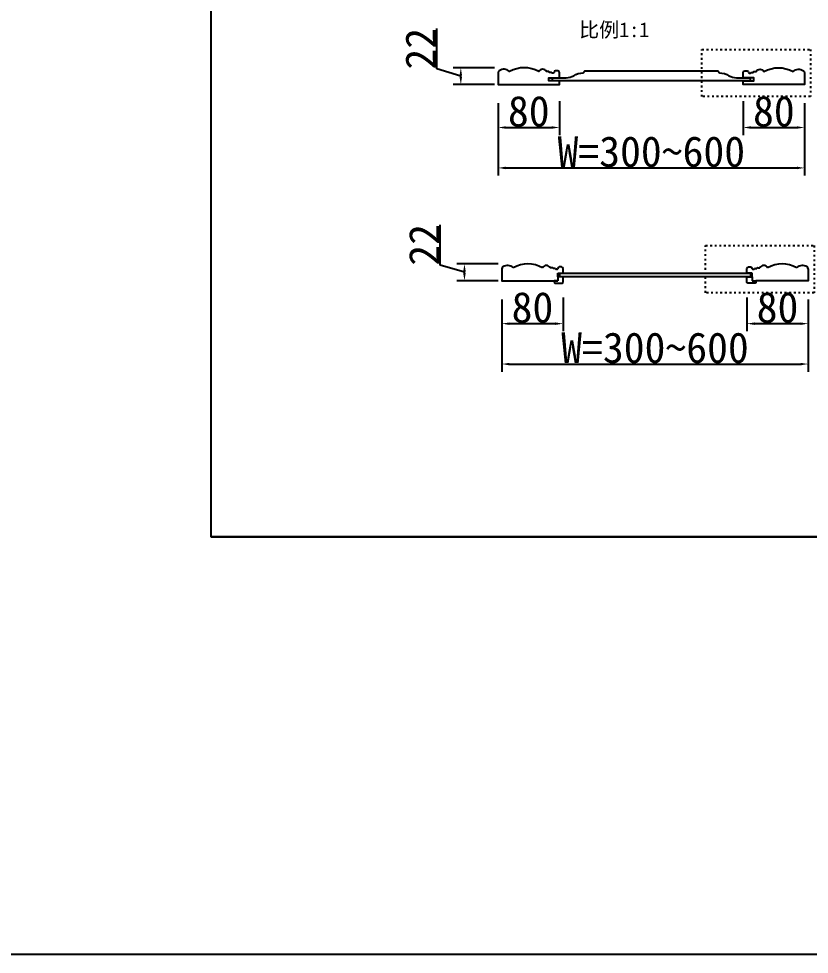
# Model space of a CAD drawing. Header units: millimetres. Extents: x 85186 to 129000, y -77269 to -36327.
# Drawn here: x 96507 to 97539, y -61167 to -59946 of the extents above; entities that cross this region are included whole.
import ezdxf

# ---------------------------------------------------------------- set-up
doc = ezdxf.new("R2010")
doc.units = ezdxf.units.MM
doc.linetypes.add('100', pattern=[30, 12, -18])
doc.layers.add('粗实线', color=7, linetype='Continuous')
doc.styles.add('KLF-1_宋体', font='SimSun.ttf')
doc.styles.get("Standard").update_dxf_attribs({"font": 'SimSun.ttf'})
doc.dimstyles.new('客来福标注小', dxfattribs={"dimscale": 20, "dimtxt": 2, "dimasz": 0.5, "dimexe": 0.5, "dimexo": 0, "dimgap": 0.05, "dimtad": 1, "dimdec": 0, "dimzin": 0, "dimdsep": 46, "dimtxsty": 'Standard', "dimcen": 0, "dimclrd": 256, "dimclre": 256, "dimclrt": 256, "dimadec": 0, "dimazin": 0, "dimtfac": 1, "dimtdec": 0, "dimtofl": 0, "dimtmove": 1, "dimatfit": 3, "dimfxl": 2.2, "dimfxlon": 1, "dimtolj": 1, "dimtzin": 0, "dimarcsym": 0})

# ---------------------------------------------------------------- blocks, each defined once
blk = doc.blocks.new('*D3107')
at = {"lineweight": -2, "transparency": 16777216}
for p, q in [((97052.8, -60011.9), (97052.8, -59959.1)), ((97084.3, -60021.3), (97052.8, -60011.9)), ((97128.3, -60010.3), (97074.3, -60010.3)), ((97084.3, -60022.3), (97084.3, -60020.3)), ((97128.3, -60032.3), (97074.3, -60032.3))]:
    blk.add_line(p, q, dxfattribs=at)
at = {"transparency": 16777216}
for points in [[(97082.6, -60020.3), (97085.9, -60020.3), (97084.3, -60010.3)], [(97082.6, -60022.3), (97085.9, -60022.3), (97084.3, -60032.3)]]:
    blk.add_solid(points, dxfattribs=at)
at = {"layer": 'Defpoints', "color": 0, "transparency": 16777216}
for p in [(97084.3, -60010.3), (97167, -60010.3), (97167, -60032.3)]:
    blk.add_point(p, dxfattribs=at)
at = {"transparency": 16777216, "insert": (97031.8, -59985.5), "char_height": 40, "attachment_point": 5, "rotation": 90, "style": 'KLF-1_宋体'}
blk.add_mtext('\\A1;22', dxfattribs=at)
blk = doc.blocks.new('*D3108')
at = {"lineweight": -2, "transparency": 16777216}
for p, q in [((97133, -60056.6), (97133, -60098.3)), ((97213, -60054.1), (97213, -60098.3)), ((97143, -60088.3), (97203, -60088.3))]:
    blk.add_line(p, q, dxfattribs=at)
at = {"transparency": 16777216}
for points in [[(97143, -60086.6), (97143, -60089.9), (97133, -60088.3)], [(97203, -60086.6), (97203, -60089.9), (97213, -60088.3)]]:
    blk.add_solid(points, dxfattribs=at)
at = {"layer": 'Defpoints', "color": 0, "transparency": 16777216}
for p in [(97133, -60056.6), (97213, -60054.1), (97213, -60088.3)]:
    blk.add_point(p, dxfattribs=at)
at = {"transparency": 16777216, "insert": (97173, -60067.3), "char_height": 40, "attachment_point": 5, "style": 'KLF-1_宋体'}
blk.add_mtext('\\A1;80', dxfattribs=at)
blk = doc.blocks.new('*D3109')
at = {"lineweight": -2, "transparency": 16777216}
for p, q in [((97453, -60054.1), (97453, -60098.3)), ((97533, -60056.6), (97533, -60098.3)), ((97463, -60088.3), (97523, -60088.3))]:
    blk.add_line(p, q, dxfattribs=at)
at = {"transparency": 16777216}
for points in [[(97463, -60086.6), (97463, -60089.9), (97453, -60088.3)], [(97523, -60086.6), (97523, -60089.9), (97533, -60088.3)]]:
    blk.add_solid(points, dxfattribs=at)
at = {"layer": 'Defpoints', "color": 0, "transparency": 16777216}
for p in [(97453, -60054.1), (97533, -60056.6), (97533, -60088.3)]:
    blk.add_point(p, dxfattribs=at)
at = {"transparency": 16777216, "insert": (97493, -60067.3), "char_height": 40, "attachment_point": 5, "style": 'KLF-1_宋体'}
blk.add_mtext('\\A1;80', dxfattribs=at)
blk = doc.blocks.new('*D3110')
at = {"lineweight": -2, "transparency": 16777216}
for p, q in [((97133, -60097), (97133, -60151)), ((97533, -60097), (97533, -60151)), ((97143, -60141), (97523, -60141))]:
    blk.add_line(p, q, dxfattribs=at)
at = {"transparency": 16777216}
for points in [[(97143, -60139.3), (97143, -60142.7), (97133, -60141)], [(97523, -60139.3), (97523, -60142.7), (97533, -60141)]]:
    blk.add_solid(points, dxfattribs=at)
at = {"layer": 'Defpoints', "color": 0, "transparency": 16777216}
for p in [(97133, -60071.5), (97533, -60071.5), (97533, -60141)]:
    blk.add_point(p, dxfattribs=at)
at = {"transparency": 16777216, "insert": (97333, -60120), "char_height": 40, "attachment_point": 5, "style": 'KLF-1_宋体'}
blk.add_mtext('\\A1;W=300~600', dxfattribs=at)
blk = doc.blocks.new('*D3127')
at = {"lineweight": -2, "transparency": 16777216}
for p, q in [((97057.5, -60267.8), (97057.5, -60215.1)), ((97089, -60277.2), (97057.5, -60267.8)), ((97133, -60266.2), (97079, -60266.2)), ((97089, -60278.2), (97089, -60276.2)), ((97133, -60288.2), (97079, -60288.2))]:
    blk.add_line(p, q, dxfattribs=at)
at = {"transparency": 16777216}
for points in [[(97087.4, -60276.2), (97090.7, -60276.2), (97089, -60266.2)], [(97087.4, -60278.2), (97090.7, -60278.2), (97089, -60288.2)]]:
    blk.add_solid(points, dxfattribs=at)
at = {"layer": 'Defpoints', "color": 0, "transparency": 16777216}
for p in [(97089, -60266.2), (97171.8, -60266.2), (97171.8, -60288.2)]:
    blk.add_point(p, dxfattribs=at)
at = {"transparency": 16777216, "insert": (97036.5, -60241.4), "char_height": 40, "attachment_point": 5, "rotation": 90, "style": 'KLF-1_宋体'}
blk.add_mtext('\\A1;22', dxfattribs=at)
blk = doc.blocks.new('*D3128')
at = {"lineweight": -2, "transparency": 16777216}
for p, q in [((97137.8, -60312.5), (97137.8, -60354.2)), ((97217.8, -60310), (97217.8, -60354.2)), ((97147.8, -60344.2), (97207.8, -60344.2))]:
    blk.add_line(p, q, dxfattribs=at)
at = {"transparency": 16777216}
for points in [[(97147.8, -60342.6), (97147.8, -60345.9), (97137.8, -60344.2)], [(97207.8, -60342.6), (97207.8, -60345.9), (97217.8, -60344.2)]]:
    blk.add_solid(points, dxfattribs=at)
at = {"layer": 'Defpoints', "color": 0, "transparency": 16777216}
for p in [(97137.8, -60312.5), (97217.8, -60310), (97217.8, -60344.2)]:
    blk.add_point(p, dxfattribs=at)
at = {"transparency": 16777216, "insert": (97177.8, -60323.2), "char_height": 40, "attachment_point": 5, "style": 'KLF-1_宋体'}
blk.add_mtext('\\A1;80', dxfattribs=at)
blk = doc.blocks.new('*D3129')
at = {"lineweight": -2, "transparency": 16777216}
for p, q in [((97457.8, -60310), (97457.8, -60354.2)), ((97537.8, -60312.5), (97537.8, -60354.2)), ((97467.8, -60344.2), (97527.8, -60344.2))]:
    blk.add_line(p, q, dxfattribs=at)
at = {"transparency": 16777216}
for points in [[(97467.8, -60342.6), (97467.8, -60345.9), (97457.8, -60344.2)], [(97527.8, -60342.6), (97527.8, -60345.9), (97537.8, -60344.2)]]:
    blk.add_solid(points, dxfattribs=at)
at = {"layer": 'Defpoints', "color": 0, "transparency": 16777216}
for p in [(97457.8, -60310), (97537.8, -60312.5), (97537.8, -60344.2)]:
    blk.add_point(p, dxfattribs=at)
at = {"transparency": 16777216, "insert": (97497.8, -60323.2), "char_height": 40, "attachment_point": 5, "style": 'KLF-1_宋体'}
blk.add_mtext('\\A1;80', dxfattribs=at)
blk = doc.blocks.new('*D3130')
at = {"lineweight": -2, "transparency": 16777216}
for p, q in [((97137.8, -60352.9), (97137.8, -60406.9)), ((97537.8, -60352.9), (97537.8, -60406.9)), ((97147.8, -60396.9), (97527.8, -60396.9))]:
    blk.add_line(p, q, dxfattribs=at)
at = {"transparency": 16777216}
for points in [[(97147.8, -60395.3), (97147.8, -60398.6), (97137.8, -60396.9)], [(97527.8, -60395.3), (97527.8, -60398.6), (97537.8, -60396.9)]]:
    blk.add_solid(points, dxfattribs=at)
at = {"layer": 'Defpoints', "color": 0, "transparency": 16777216}
for p in [(97137.8, -60327.4), (97537.8, -60327.4), (97537.8, -60396.9)]:
    blk.add_point(p, dxfattribs=at)
at = {"transparency": 16777216, "insert": (97337.8, -60375.9), "char_height": 40, "attachment_point": 5, "style": 'KLF-1_宋体'}
blk.add_mtext('\\A1;W=300~600', dxfattribs=at)
blk = doc.blocks.new('sdd')
for p, q in [((120465.9, 51557.2), (120459.2, 51557.2)), ((120459.2, 51557.2), (120459.2, 51552.1)), ((120465.9, 51550.1), (120465.9, 51557.2))]:
    blk.add_line(p, q)
at = {"color": 0}
for p, q in [((120459.2, 51552.1), (120454.2, 51552.1)), ((120454.2, 51552.1), (120454.2, 51550.1)), ((120455.2, 51549.1), (120464.9, 51549.1))]:
    blk.add_line(p, q, dxfattribs=at)
for centre, start, end in [((120455.2, 51550.1), 180, 270), ((120464.9, 51550.1), 270, 0)]:
    blk.add_arc(centre, 1, start, end, dxfattribs=at)

msp = doc.modelspace()

# ---------------------------------------------------------------- linework, layer by layer
for p, q in [((97215.825, -60270.242), (97212.825, -60270.242)), ((97459.825, -60270.242), (97462.825, -60270.242)), ((97137.825, -60272.655), (97137.825, -60288.242)), ((97203.825, -60271.242), (97200.825, -60271.242)), ((97207.093, -60272.242), (97204.825, -60272.242)), ((97204.825, -60272.242), (97204.825, -60272.242)), ((97209.825, -60273.242), (97208.825, -60273.242)), ((97211.086, -60283.191), (97211.086, -60278.242)), ((97211.086, -60283.242), (97211.086, -60278.242)), ((97211.086, -60278.242), (97217.825, -60278.242)), ((97217.825, -60278.242), (97217.825, -60272.242)), ((97457.825, -60278.242), (97457.825, -60272.242)), ((97464.564, -60278.242), (97457.825, -60278.242)), ((97464.564, -60283.191), (97464.564, -60278.242)), ((97464.564, -60283.242), (97464.564, -60278.242)), ((97465.825, -60273.242), (97466.825, -60273.242)), ((97468.557, -60272.242), (97470.825, -60272.242)), ((97470.825, -60272.242), (97470.825, -60272.242)), ((97471.825, -60271.242), (97474.825, -60271.242)), ((97537.825, -60272.655), (97537.825, -60288.242)), ((97217.825, -60283.191), (97211.086, -60283.191)), ((97457.825, -60283.191), (97464.564, -60283.191)), ((96758.453, -60622.323), (99775.552, -60622.323)), ((85318.656, -61167.09), (128999.767, -61167.09))]:
    msp.add_line(p, q)
at = {"color": 0}
for p, q in [((97211.086, -60278.242), (97213.086, -60278.242)), ((97213.086, -60278.242), (97213.086, -60283.191)), ((97464.564, -60278.242), (97462.564, -60278.242)), ((97462.564, -60278.242), (97462.564, -60283.191))]:
    msp.add_line(p, q, dxfattribs=at)
at = {"color": 4}
for p, q in [((97213.825, -60278.242), (97457.825, -60278.242)), ((97449.132, -60278.242), (97464.564, -60278.242)), ((97464.564, -60283.191), (97213.825, -60283.191))]:
    msp.add_line(p, q, dxfattribs=at)
at = {"color": 0}
msp.add_lwpolyline([(96758.453, -57733.629), (99775.552, -57733.629), (99775.552, -60622.323), (96758.453, -60622.323)], close=True, dxfattribs=at)
at = {"color": 251, "linetype": '100', "ltscale": 0.2}
for points in [[(97399.072, -59986.369), (97540.7, -59986.369), (97540.7, -60047.871), (97399.072, -60047.871)], [(97403.854, -60242.307), (97545.482, -60242.307), (97545.482, -60303.809), (97403.854, -60303.809)]]:
    msp.add_lwpolyline(points, close=True, dxfattribs=at)
for points in [[(97133.043, -60018.01), (97133.043, -60032.304), (97213.043, -60032.304), (97213.043, -60027.304), (97199.043, -60027.304), (97199.043, -60023.304), (97213.043, -60023.304), (97213.043, -60016.304, 0.41421356), (97211.043, -60014.304), (97208.043, -60014.304, 0.41421356), (97206.043, -60016.304, -0.41421356), (97205.043, -60017.304), (97204.043, -60017.304, -0.26794919), (97203.177, -60016.804, 0.26794919), (97202.311, -60016.304), (97200.043, -60016.304), (97200.043, -60016.304, 0.41421356), (97199.043, -60015.304), (97196.043, -60015.304, 0.59959754), (97186.043, -60015.304, 0.26315789), (97148.043, -60015.304, 0.35608131), (97134.33, -60014.255, 0.24551648), (97133.043, -60016.718), (97133.043, -60032.304)], [(97533.043, -60018.01), (97533.043, -60032.304), (97453.043, -60032.304), (97453.043, -60027.304), (97467.043, -60027.304), (97467.043, -60023.304), (97453.043, -60023.304), (97453.043, -60016.304, -0.41421356), (97455.043, -60014.304), (97458.043, -60014.304, -0.41421356), (97460.043, -60016.304, 0.41421356), (97461.043, -60017.304), (97462.043, -60017.304, 0.26794919), (97462.909, -60016.804, -0.26794919), (97463.775, -60016.304), (97466.043, -60016.304), (97466.043, -60016.304, -0.41421356), (97467.043, -60015.304), (97470.043, -60015.304, -0.59959754), (97480.043, -60015.304, -0.26315789), (97518.043, -60015.304, -0.35608131), (97531.756, -60014.255, -0.24551648), (97533.043, -60016.718), (97533.043, -60032.304)], [(97204.043, -60027.304), (97204.043, -60023.304), (97221.736, -60023.304, 0.13154213), (97231.728, -60020.629, -0.13030537), (97244.163, -60016.804), (97246.038, -60014.304), (97420.048, -60014.304), (97421.923, -60016.804, -0.13030537), (97434.358, -60020.629, 0.13154213), (97444.351, -60023.304), (97462.043, -60023.304), (97462.043, -60027.304), (97204.043, -60027.304)]]:
    msp.add_lwpolyline(points, format="xyb")
for points in [[(97460.043, -60016.304), (97460.043, -60016.304)], [(97463.043, -60016.304), (97463.043, -60016.304)], [(97137.825, -60273.948), (97137.825, -60288.242), (97210.917, -60288.242)], [(97464.825, -60272.242), (97464.825, -60272.242)], [(97467.825, -60272.242), (97467.825, -60272.242)], [(97537.825, -60273.948), (97537.825, -60288.242), (97469.564, -60288.242)]]:
    msp.add_lwpolyline(points)
for centre, radius, start, end in [((97140.825, -60272.655), 3, 124.823145, 180), ((97145.325, -60279.125), 10.88, 46.423688, 124.823145), ((97171.825, -60304.842), 38.6, 60.512874, 119.487126), ((97195.825, -60273.913), 5.668, 28.106403, 151.893597), ((97212.825, -60272.242), 2, 90, 180), ((97215.825, -60272.242), 2, 0, 90), ((97459.825, -60272.242), 2, 90, 180), ((97462.825, -60272.242), 2, 0, 90), ((97479.825, -60273.913), 5.668, 28.106403, 151.893597), ((97503.825, -60304.842), 38.6, 60.512874, 119.487126), ((97530.325, -60279.125), 10.88, 55.176855, 133.576312), ((97534.825, -60272.655), 3, 360, 55.176855), ((97203.825, -60272.242), 1, 0, 90), ((97207.093, -60273.242), 1, 30, 90), ((97208.825, -60272.242), 1, 210, 270), ((97209.825, -60272.242), 1, 270, 0), ((97465.825, -60272.242), 1, 180, 270), ((97466.825, -60272.242), 1, 270, 330), ((97468.557, -60273.242), 1, 90, 150), ((97471.825, -60272.242), 1, 90, 180)]:
    msp.add_arc(centre, radius, start, end)

# ---------------------------------------------------------------- block references
at = {"color": 0}
msp.add_blockref('sdd', (-23248.105, -111840.391), dxfattribs=at)
at = {"color": 0, "xscale": -1}
msp.add_blockref('sdd', (217923.754, -111840.391), dxfattribs=at)

# ---------------------------------------------------------------- texts
at = {"layer": '粗实线', "insert": (97238.673, -59951.11), "char_height": 19.2, "width": 114.97935, "attachment_point": 1}
msp.add_mtext('比例1:1', dxfattribs=at)

# ---------------------------------------------------------------- dimensions: what is measured, and where the dimension line sits
at = {"color": 0}
for base, p1, p2, picture, middle in [((97084.262, -60010.304), (97167.043, -60032.304), (97167.043, -60010.304), '*D3107', (97031.762, -60010.854)), ((97089.043, -60266.242), (97171.825, -60288.242), (97171.825, -60266.242), '*D3127', (97036.543, -60266.792))]:
    dim = msp.add_linear_dim(base=base, p1=p1, p2=p2, angle=90, dimstyle='客来福标注小', override={"dimtxsty": 'KLF-1_宋体'}, dxfattribs=at)
    dim.commit()
    dim.dimension.update_dxf_attribs({"geometry": picture, "text_midpoint": middle})
for base, p1, p2, picture, middle in [((97213.043, -60088.283), (97133.043, -60056.564), (97213.043, -60054.064), '*D3108', (97173.043, -60067.283)), ((97533.043, -60088.283), (97453.043, -60054.064), (97533.043, -60056.564), '*D3109', (97493.043, -60067.283)), ((97217.825, -60344.221), (97137.825, -60312.502), (97217.825, -60310.002), '*D3128', (97177.825, -60323.221)), ((97537.825, -60344.221), (97457.825, -60310.002), (97537.825, -60312.502), '*D3129', (97497.825, -60323.221))]:
    dim = msp.add_linear_dim(base=base, p1=p1, p2=p2, dimstyle='客来福标注小', override={"dimtxsty": 'KLF-1_宋体'}, dxfattribs=at)
    dim.commit()
    dim.dimension.update_dxf_attribs({"geometry": picture, "text_midpoint": middle})
for base, p1, p2, picture, middle in [((97533.043, -60140.992), (97133.043, -60071.493), (97533.043, -60071.493), '*D3110', (97333.043, -60140.992)), ((97537.825, -60396.93), (97137.825, -60327.431), (97537.825, -60327.431), '*D3130', (97337.825, -60396.93))]:
    dim = msp.add_linear_dim(base=base, p1=p1, p2=p2, text='W=300~600', dimstyle='客来福标注小', override={"dimtxsty": 'KLF-1_宋体'}, dxfattribs=at)
    dim.commit()
    dim.dimension.update_dxf_attribs({"geometry": picture, "text_midpoint": middle, "dimtype": 160})

doc.saveas('drawing.dxf')
